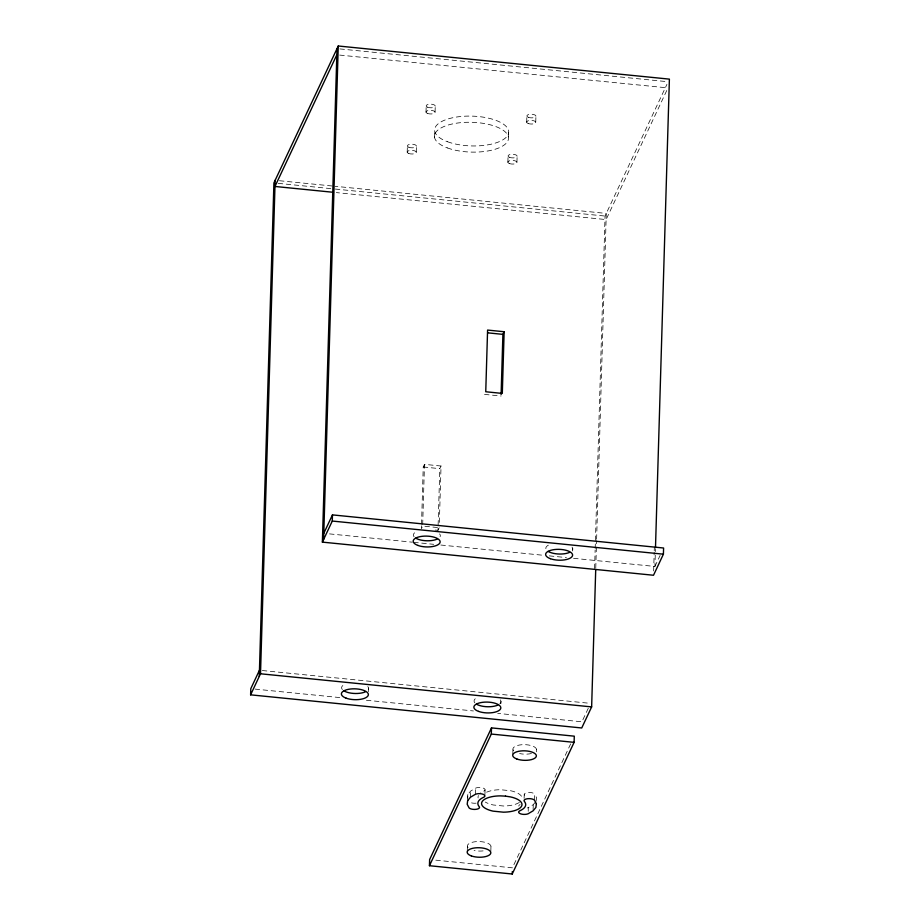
<?xml version="1.0" encoding="UTF-8"?>
<svg xmlns="http://www.w3.org/2000/svg" width="920" height="920" viewBox="0 0 920 920"><rect width="100%" height="100%" fill="white"/><g stroke="black" fill="none" stroke-linecap="round" stroke-linejoin="round"><path stroke-width="0.69" stroke-dasharray="4.6 3.45" d="M368.402 691.702L368.517 687.999M407.192 152.202L407.376 146.027M416.254 152.145L416.438 145.981M426.006 112.171L426.19 105.995M421.498 525.814L421.406 528.678L422.648 526.044L437.828 527.562M421.532 524.377L423.234 466.992L424.476 464.358L441.036 466.014L439.334 523.399M422.683 524.607L424.476 464.358M435.068 112.113L435.252 105.949M434.527 137.425L434.711 131.249M435.206 530.058L437.966 530.334L439.794 468.648L441.036 466.014M467.671 800.619L467.854 794.454L470.66 791.062L475.605 788.13A5.394 2.162 1.7 0 1 483.207 788.083A5.394 2.162 1.7 0 1 483.793 791.154A23.931 9.614 1.7 0 0 480.389 793.166M467.256 851.322L467.406 846.388M470.476 797.226L470.66 791.062M475.421 794.293L475.605 788.13M484.932 794.546L485.07 789.601M508.415 136.965L508.599 130.801M507.874 162.276L508.058 156.101M490.831 851.172L490.969 846.239M500.894 703.719L500.963 701.247M516.936 162.219L517.12 156.043M526.688 122.245L526.872 116.07M512.797 754.423L512.946 749.489M535.75 122.187L535.934 116.012M524.112 798.364L524.227 794.661M528.195 811.302L528.31 807.599L533.255 804.666L535.359 802.125M533.106 809.6L533.255 804.666M534.497 800.204L534.681 794.04A5.394 2.162 1.7 0 0 527.804 792.545A5.394 2.162 1.7 0 0 524.515 795.225M536.441 751.812L536.509 749.34M572.665 550.999L572.734 548.527M594.584 568.64L595.136 550.01M595.182 548.573L605.049 216.05L666.942 84.341M595.769 567.87L596.574 540.638M596.62 539.212L606.28 213.417L335.098 186.288M653.637 570.952L654.189 552.31M654.235 550.884L654.315 548.021M573.574 558.313L654.925 566.444L655.442 549.251M467.36 798.077L467.854 794.454M536.061 801.274L536.555 797.651L534.681 794.04M437.966 530.334L439.197 527.7M666.758 90.505L606.107 219.581L336.341 192.602M570.641 743.923L512.417 867.836L435.344 860.119M588.271 708.285L581.923 721.797L497.708 713.38M654.925 566.444L660.123 555.392M339.882 48.921L666.724 81.615M339.698 55.085L666.54 87.779M279.438 180.722L333.672 186.139M278.196 183.356L333.856 188.922M335.294 189.06L605.049 216.05M484.518 394.392L501.078 396.048M423.234 466.992L439.794 468.648M329.509 533.887L412.286 542.179M413.712 542.317L433.699 544.318M440.841 545.031L543.605 555.312M549.309 555.875L566.433 557.589M262.303 670.53L590.582 703.374M255.07 689.103L340.71 697.67M366.401 700.246L473.443 710.953M414.138 536.843A13.478 5.416 1.7 0 1 416.61 531.576M439.553 533.876A13.478 5.416 1.7 0 1 440.093 536.682M545.87 548.688A13.478 5.416 1.7 0 1 549.067 544.824M572.01 547.124A13.478 5.416 1.7 0 1 572.55 549.93M342.366 689.563A13.478 5.416 1.7 0 1 344.85 684.296M367.793 686.596A13.478 5.416 1.7 0 1 368.322 689.402M500.238 699.844A13.478 5.416 1.7 0 1 499.686 703.972M474.823 702.822A13.478 5.416 1.7 0 1 477.296 697.556M528.31 807.599A5.394 2.162 1.7 0 1 527.264 807.944M518.846 806.115A5.394 2.162 1.7 0 1 520.122 804.574M519.363 802.435A20.217 8.13 1.7 0 1 503.516 806.012L493.235 804.977A20.217 8.13 1.7 0 1 485.288 802.044M486.611 792.189A20.217 8.13 1.7 0 1 500.399 789.716L510.692 790.751A20.217 8.13 1.7 0 1 522.111 797.732M478.112 798.008A23.931 9.614 1.7 0 1 478.446 795.512M476.111 803.183A5.394 2.162 1.7 0 1 469.234 801.688M468.038 847.619A11.822 4.749 1.7 0 1 479.826 841.581A11.822 4.749 1.7 0 1 489.854 848.631M483.115 850.896A11.822 4.749 1.7 0 1 474.087 850.471M531.403 753.503A11.822 4.749 1.7 0 1 519.627 753.572M513.578 750.72A11.822 4.749 1.7 0 1 523.813 744.648A11.822 4.749 1.7 0 1 536.348 750.57M447.361 147.913A37.064 14.904 1.7 0 0 507.897 140.84A37.064 14.904 1.7 0 0 459.149 122.831A37.064 14.904 1.7 0 0 447.361 147.913M528.264 123.533A4.554 1.829 1.7 0 0 535.693 122.659A4.554 1.829 1.7 0 0 529.702 120.451A4.554 1.829 1.7 0 0 528.264 123.533M509.45 163.564A4.554 1.829 1.7 0 0 516.879 162.69A4.554 1.829 1.7 0 0 510.899 160.482A4.554 1.829 1.7 0 0 509.45 163.564M408.767 153.49A4.554 1.829 1.7 0 0 416.197 152.617A4.554 1.829 1.7 0 0 410.216 150.408A4.554 1.829 1.7 0 0 408.767 153.49M427.581 113.459A4.554 1.829 1.7 0 0 435.01 112.585A4.554 1.829 1.7 0 0 429.019 110.377A4.554 1.829 1.7 0 0 427.581 113.459M447.546 141.749A37.064 14.904 1.7 0 0 508.081 134.665A37.064 14.904 1.7 0 0 459.333 116.656A37.064 14.904 1.7 0 0 447.546 141.749M509.634 157.389A4.554 1.829 1.7 0 0 517.063 156.526A4.554 1.829 1.7 0 0 511.083 154.318A4.554 1.829 1.7 0 0 509.634 157.389M528.448 117.357A4.554 1.829 1.7 0 0 535.877 116.495A4.554 1.829 1.7 0 0 529.885 114.287A4.554 1.829 1.7 0 0 528.448 117.357M408.952 147.315A4.554 1.829 1.7 0 0 416.38 146.452A4.554 1.829 1.7 0 0 410.4 144.244A4.554 1.829 1.7 0 0 408.952 147.315M427.765 107.284A4.554 1.829 1.7 0 0 435.194 106.421A4.554 1.829 1.7 0 0 429.203 104.213A4.554 1.829 1.7 0 0 427.765 107.284"/><path stroke-width="1.38" d="M595.723 569.308L591.64 706.905L581.739 727.973L250.608 694.841L250.792 688.678L259.452 670.243M259.267 676.407L273.918 182.919L338.261 46L669.392 79.132L655.488 547.814M250.608 694.841L260.51 673.785L275.149 180.285M323.794 533.324L332.465 514.889L663.596 548.009L663.412 554.185L653.51 575.253L322.379 542.121L337.019 48.633M323.61 539.488L338.261 46M322.379 542.121L332.281 521.053L332.465 514.889M429.444 865.72L429.628 859.544L491.498 727.893L574.287 736.172L574.103 742.348L512.233 874L429.444 865.72L491.315 734.056L491.498 727.893M501.112 394.611L502.906 334.362L504.137 331.729L487.588 330.073L485.748 391.759L502.308 393.415L504.137 331.729M512.233 874L512.302 871.527M336.835 54.797L274.965 186.461L333.488 192.314M487.726 332.844L502.906 334.362M332.281 521.053L663.412 554.185M260.51 673.785L591.64 706.905M491.315 734.056L574.103 742.348M437.08 539.143A13.478 5.416 1.7 0 1 415.736 538.142M569.537 552.391A13.478 5.416 1.7 0 1 548.182 551.402M365.309 691.863A13.478 5.416 1.7 0 1 343.965 690.862M497.766 705.111A13.478 5.416 1.7 0 1 476.422 704.122M467.671 800.619L467.187 804.241L469.05 807.852A5.394 2.162 1.7 0 0 475.928 809.347A5.394 2.162 1.7 0 0 479.216 806.668A23.931 9.614 1.7 0 1 483.609 797.318A5.394 2.162 1.7 0 0 483.023 794.247A5.394 2.162 1.7 0 0 475.421 794.293L470.476 797.226L467.671 800.619M536.371 803.815L535.889 807.438L533.071 810.842L528.126 813.763A5.394 2.162 1.7 0 1 520.524 813.809A5.394 2.162 1.7 0 1 519.938 810.738A23.931 9.614 1.7 0 0 524.331 801.389A5.394 2.162 1.7 0 1 527.62 798.709A5.394 2.162 1.7 0 1 534.497 800.204L536.371 803.815M505.494 796.133L500.216 795.88A20.217 8.13 1.7 0 0 481.907 802.044A20.217 8.13 1.7 0 0 493.051 811.141L503.332 812.176A20.217 8.13 1.7 0 0 521.64 806.023A20.217 8.13 1.7 0 0 510.508 796.915L505.494 796.133M346.127 698.154A13.478 5.416 1.7 0 0 368.138 695.577A13.478 5.416 1.7 0 0 350.416 689.022A13.478 5.416 1.7 0 0 346.127 698.154M478.584 711.401A13.478 5.416 1.7 0 0 500.595 708.825A13.478 5.416 1.7 0 0 482.873 702.282A13.478 5.416 1.7 0 0 478.584 711.401M550.356 558.681A13.478 5.416 1.7 0 0 572.366 556.105A13.478 5.416 1.7 0 0 554.645 549.55A13.478 5.416 1.7 0 0 550.356 558.681M417.898 545.422A13.478 5.416 1.7 0 0 439.909 542.857A13.478 5.416 1.7 0 0 422.188 536.303A13.478 5.416 1.7 0 0 417.898 545.422M471.316 855.899A11.822 4.749 1.7 0 0 490.624 853.645A11.822 4.749 1.7 0 0 475.076 847.895A11.822 4.749 1.7 0 0 471.316 855.899M516.856 759A11.822 4.749 1.7 0 0 536.164 756.746A11.822 4.749 1.7 0 0 520.616 750.996A11.822 4.749 1.7 0 0 516.856 759"/></g></svg>
